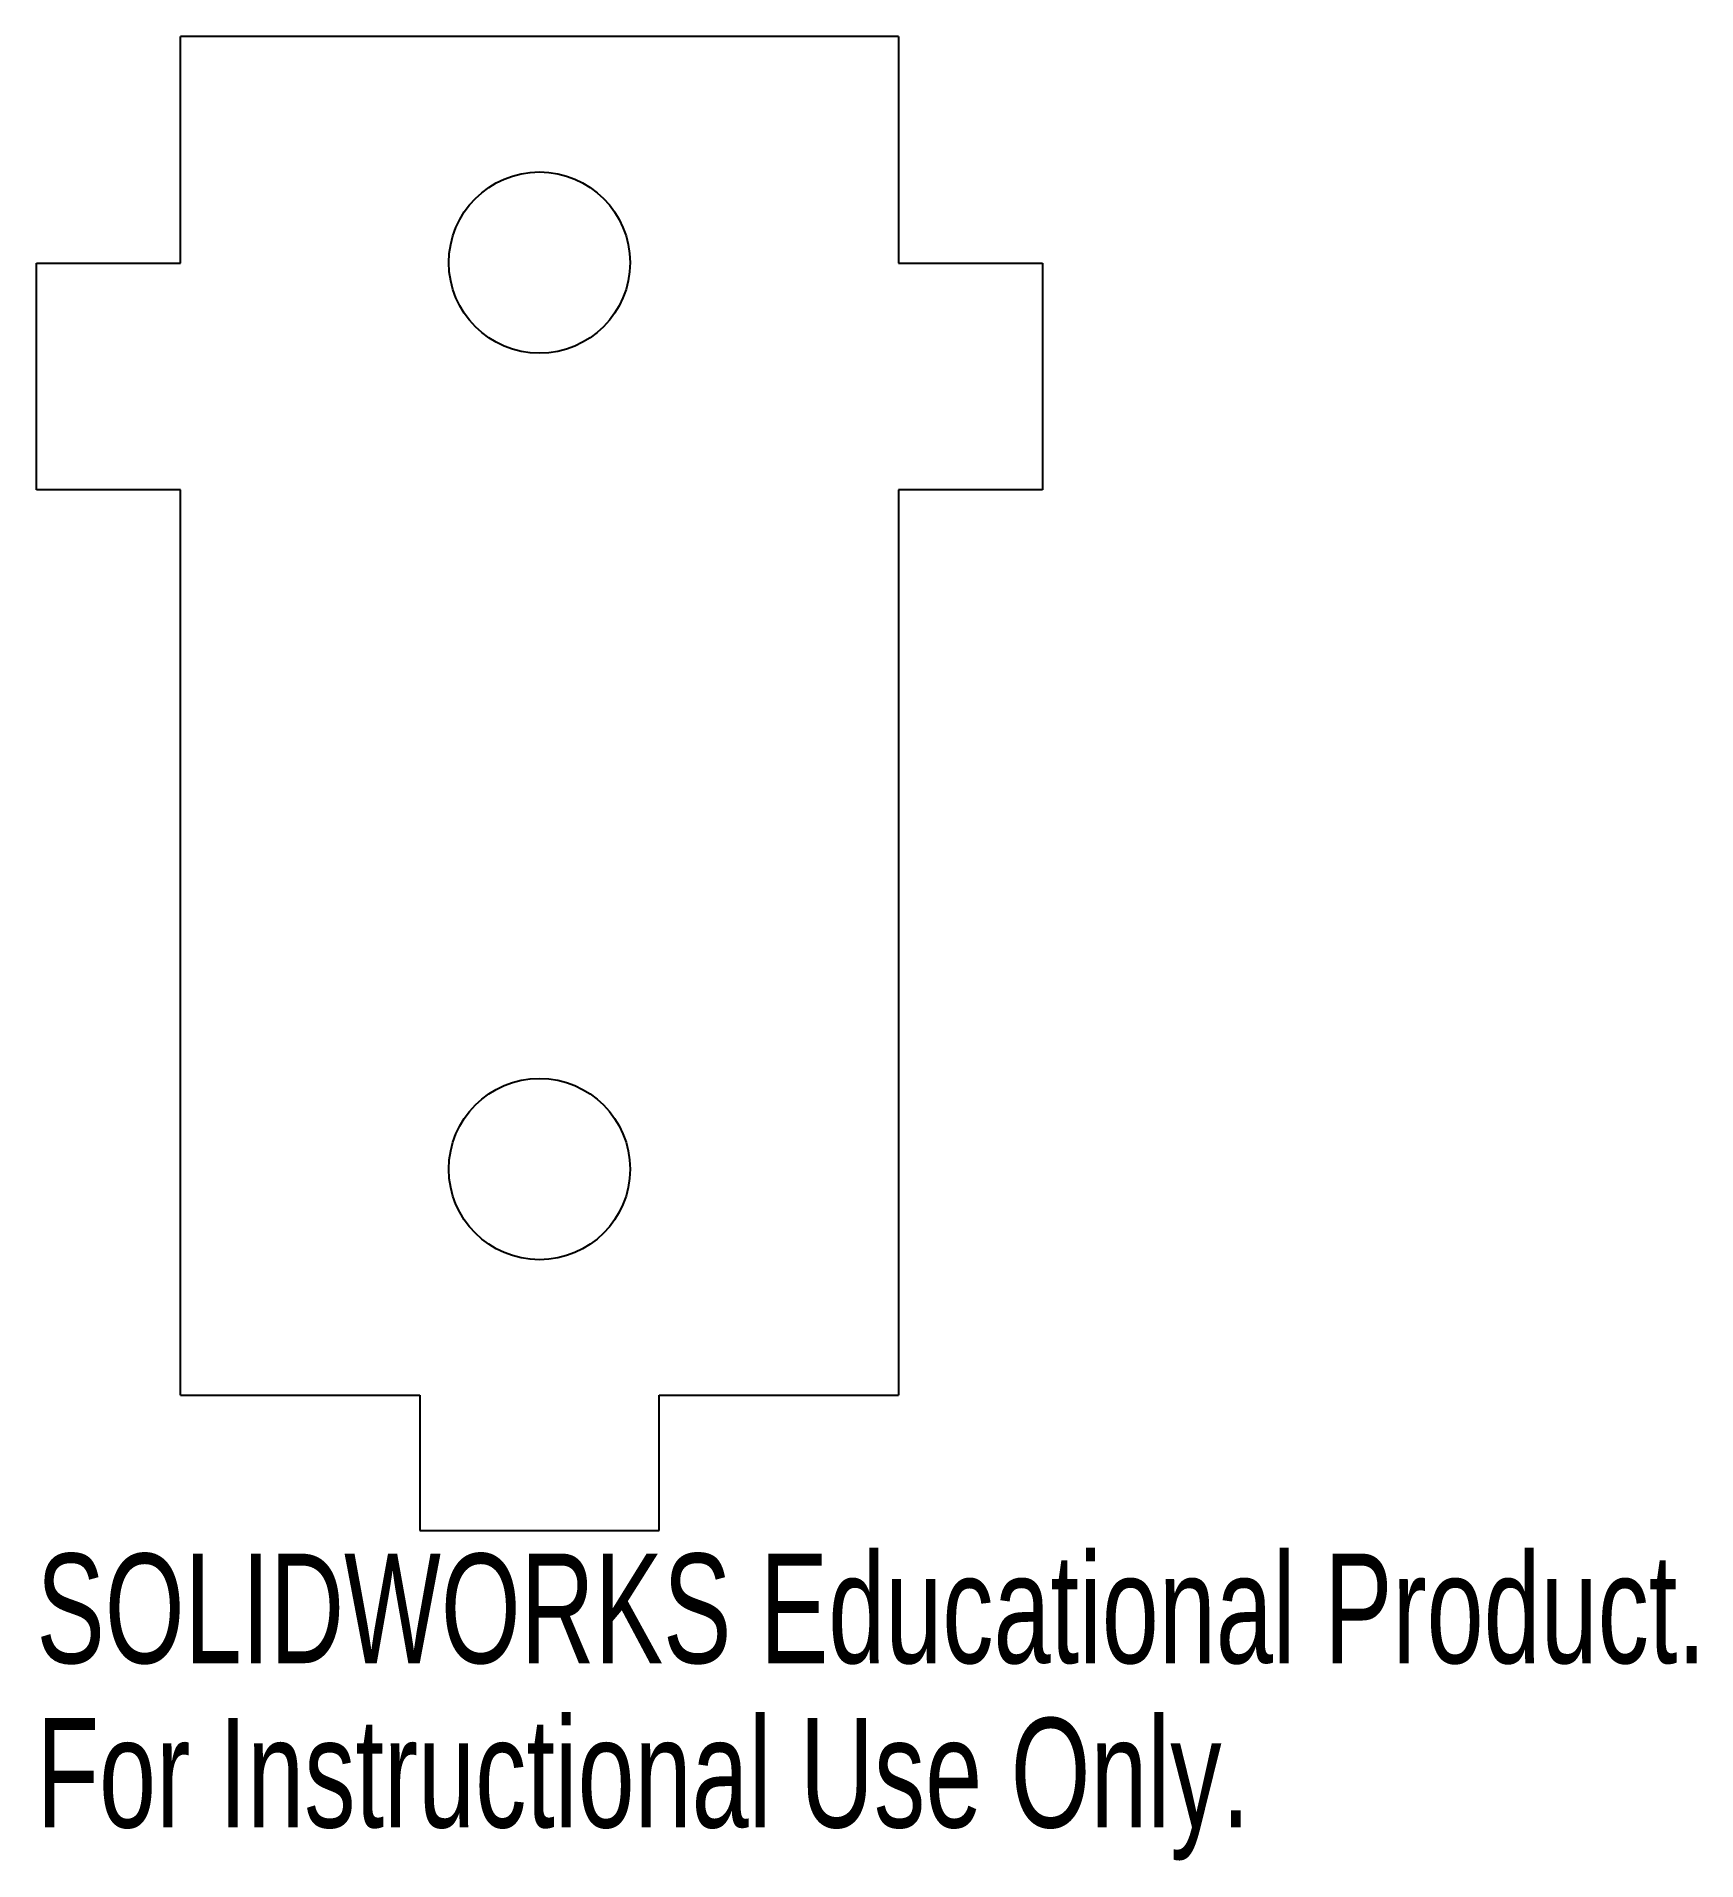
# Model space of a CAD drawing. Header units: millimetres. Extents: x -16.9 to 56.4, y -20.5 to 60.
import ezdxf

# ---------------------------------------------------------------- set-up
doc = ezdxf.new("R2010")
doc.units = ezdxf.units.MM
doc.styles.add('SLDTEXTSTYLE0', font='TXT', dxfattribs={"width": 0.7})

msp = doc.modelspace()

# ---------------------------------------------------------------- linework, layer by layer
at = {"color": 7, "linetype": 'Continuous', "lineweight": 25}
for p, q in [((-10.567, 49.959), (-10.567, 59.959)), ((21.133, 59.959), (-10.567, 59.959)), ((21.133, 59.959), (21.133, 49.959)), ((-16.917, 39.959), (-16.917, 49.959)), ((-16.917, 49.959), (-10.567, 49.959)), ((21.133, 49.959), (27.483, 49.959)), ((27.483, 49.959), (27.483, 39.959)), ((-10.567, 39.959), (-16.917, 39.959)), ((-10.567, 0), (-10.567, 39.959)), ((21.133, 39.959), (21.133, 0)), ((27.483, 39.959), (21.133, 39.959)), ((-10.567, 0), (0, 0)), ((0, 0), (0, -5.969)), ((10.567, 0), (21.133, 0)), ((10.567, -5.969), (10.567, 0)), ((0, -5.969), (10.567, -5.969))]:
    msp.add_line(p, q, dxfattribs=at)
for centre in [(5.283, 49.98), (5.283, 9.98)]:
    msp.add_circle(centre, 4, dxfattribs=at)

# ---------------------------------------------------------------- texts
at = {"color": 7, "linetype": 'Continuous', "char_height": 4.83362, "attachment_point": 1, "style": 'SLDTEXTSTYLE0'}
for s, insert in [('SOLIDWORKS Educational Product.', (-16.917, -6.989)), ('For Instructional Use Only.', (-16.917, -14.239))]:
    msp.add_mtext(s, dxfattribs=dict(at, insert=insert))

doc.saveas('drawing.dxf')
